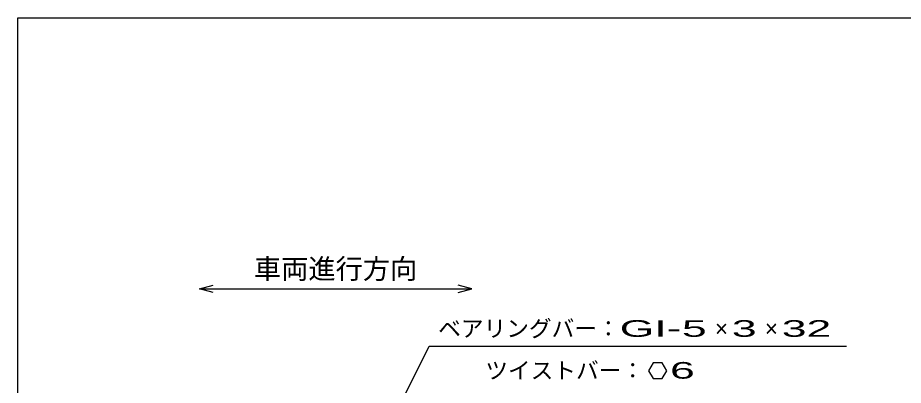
# Model space of a CAD drawing. Units: millimetres, scale not verified. Extents: x -1456 to 1385, y -1026 to 843.
# Drawn here: x -1383 to -602, y 518 to 843 of the extents above; entities that cross this region are included whole.
import ezdxf
from ezdxf.enums import TextEntityAlignment as Align

# ---------------------------------------------------------------- set-up
doc = ezdxf.new("R2010")
doc.units = ezdxf.units.MM
doc.header["$LTSCALE"] = 8
doc.layers.add('0_2', color=150, linetype='Continuous', lineweight=25)
doc.layers.add('22', color=4, linetype='Continuous', lineweight=25)
doc.styles.add('ベクトル', font='')
doc.styles.get('ベクトル').set_extended_font_data('ベクトル')

msp = doc.modelspace()

# ---------------------------------------------------------------- linework, layer by layer
at = {"layer": '0_2'}
for p, q in [((-1383.2, -917.2), (-1383.2, 842.8)), ((-1383.2, 842.8), (1384.8, 842.8))]:
    msp.add_line(p, q, dxfattribs=at)
at = {"layer": '0_2', "color": 4}
for p, q in [((-1222.97, 603.67), (-1210.97, 606.87)), ((-1210.97, 600.47), (-1222.97, 603.67)), ((-1222.97, 603.67), (-982.97, 603.67)), ((-982.97, 603.67), (-994.97, 606.87)), ((-994.97, 600.47), (-982.97, 603.67))]:
    msp.add_line(p, q, dxfattribs=at)
at = {"layer": '22'}
for p, q in [((-1170, 254), (-1020.5, 553)), ((-1020.5, 553), (-652.5, 553)), ((-823, 538.21), (-827, 531.28)), ((-827, 531.28), (-823, 524.36)), ((-815, 538.21), (-823, 538.21)), ((-811, 531.2), (-815, 538.21)), ((-815, 524.36), (-811, 531.28)), ((-823, 524.36), (-815, 524.36))]:
    msp.add_line(p, q, dxfattribs=at)

# ---------------------------------------------------------------- texts
at = {"layer": '0_2', "color": 2, "style": 'ベクトル'}
msp.add_text('車両進行方向', height=17.6, dxfattribs=at).set_placement((-1174.97, 621.27), align=Align.MIDDLE_LEFT)
at = {"layer": '22', "color": 2, "style": 'ベクトル'}
for s, p in [('ベアリングバー：', (-1012.5, 568.6)), ('×', (-768.5, 568.6)), ('×', (-724.5, 568.6)), ('ツイストバー：', (-971, 531.6))]:
    msp.add_text(s, height=14.66, dxfattribs=at).set_placement(p, align=Align.MIDDLE_LEFT)
at = {"layer": '22', "color": 2, "style": 'ベクトル', "width": 2}
for s, p in [('GI-', (-852.5, 568.6)), (' 5 ', (-808.5, 568.6)), (' 3 ', (-764.5, 568.6)), (' 32 ', (-720.5, 568.6)), (' 6 ', (-819, 531.68))]:
    msp.add_text(s, height=14.66, dxfattribs=at).set_placement(p, align=Align.MIDDLE_LEFT)

doc.saveas('drawing.dxf')
